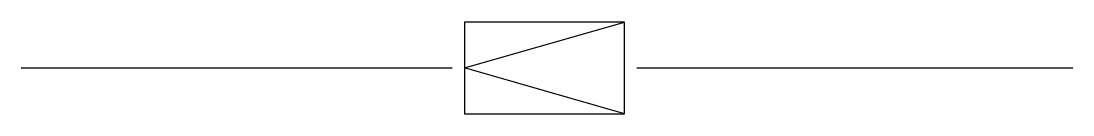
# Model space of a CAD drawing. Extents: x 913916 to 917429, y -1083214 to -1082906.
import ezdxf

# ---------------------------------------------------------------- set-up
doc = ezdxf.new("R2010")
doc.units = 0
doc.header["$LTSCALE"] = 1000
doc.header["$MEASUREMENT"] = 0
doc.layers.get('0').update_dxf_attribs({"linetype": 'CONTINUOUS'})
doc.layers.add('VAD', color=3, linetype='CONTINUOUS')

msp = doc.modelspace()

# ---------------------------------------------------------------- linework, layer by layer
at = {"color": 3}
for p, q in [((913916.3, -1083059.9), (915355.9, -1083059.9)), ((915972.2, -1083059.9), (917428.5, -1083059.9))]:
    msp.add_line(p, q, dxfattribs=at)
at = {"layer": 'VAD', "color": 3}
for points in [[(915930.9, -1083214), (915396.9, -1083059.9), (915930.9, -1082905.8)], [(915397.2, -1083214), (915930.9, -1083214), (915930.9, -1082905.8), (915397.2, -1082905.8), (915397.2, -1083214)]]:
    msp.add_lwpolyline(points, dxfattribs=at)

doc.saveas('drawing.dxf')
